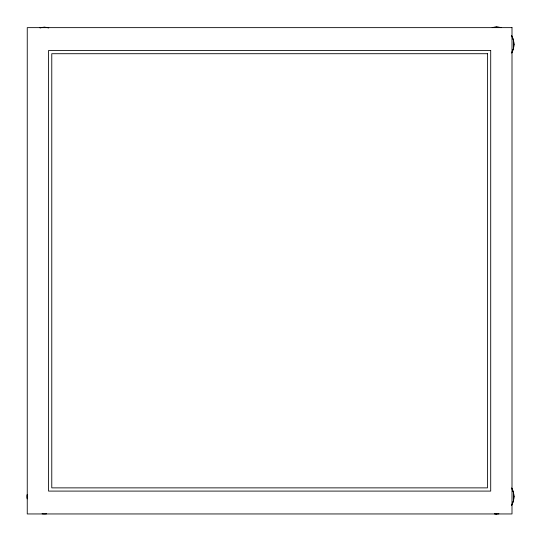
<?xml version="1.0" encoding="UTF-8"?>
<svg xmlns="http://www.w3.org/2000/svg" width="541" height="541" viewBox="0 0 541 541"><rect width="100%" height="100%" fill="white"/><g stroke="black" fill="none" stroke-linecap="round" stroke-linejoin="round"><path stroke-width="0.81" d="M27.253 495.096L27.253 498.173M494.393 513.652L496.631 513.95M498.897 513.801A17.319 17.319 0 0 1 494.373 513.801M46.627 513.801A17.319 17.319 0 0 1 42.103 513.801M27.199 498.89A17.319 17.319 0 0 1 27.199 494.373M513.95 44.362L513.355 48.846L511.63 53.025A17.312 17.312 0 0 0 511.63 35.706L513.355 39.885L513.95 44.362M513.95 496.631L513.362 501.115L511.63 505.294A17.319 17.319 0 0 0 511.63 487.975L513.362 492.148L513.95 496.631M44.369 27.253L39.939 27.834A17.116 17.116 0 0 1 48.798 27.834L44.369 27.253M496.631 27.05L492.154 27.638A17.312 17.312 0 0 1 501.115 27.638L496.631 27.05M512.002 27.638L27.253 27.638L27.253 513.95L512.002 513.95L512.002 27.638M490.707 50.496L48.555 50.496L48.555 491.093L490.707 491.093L490.707 50.496M487.482 53.715L51.774 53.715L51.774 487.874L487.482 487.874L487.482 53.715"/></g></svg>
